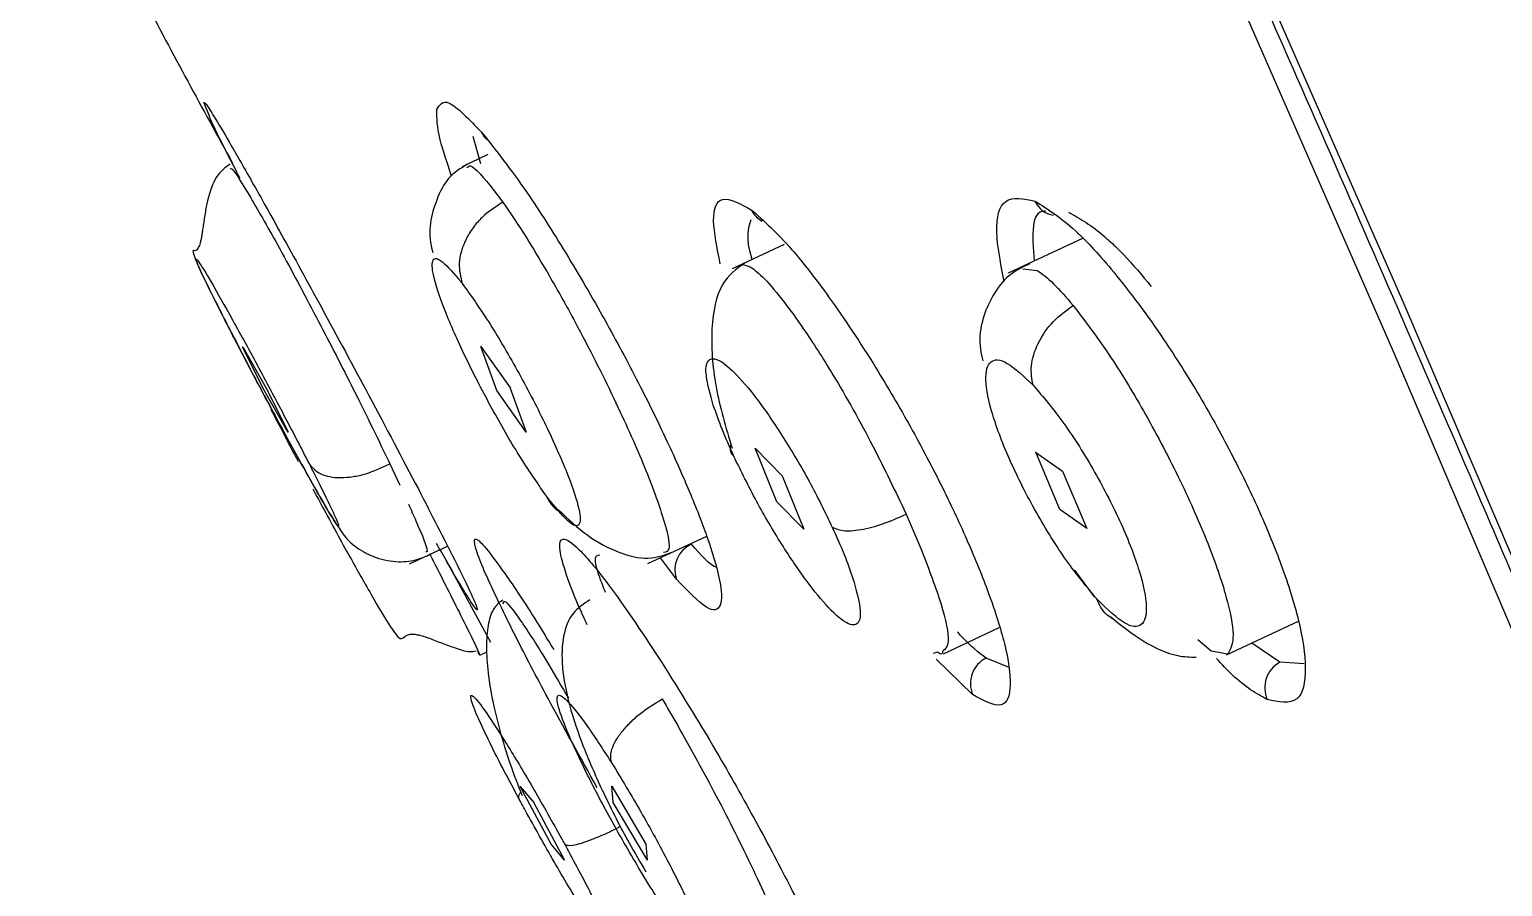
# Model space of a CAD drawing. Header units: millimetres. Extents: x 14183 to 14777, y -4239 to -3399.
# Drawn here: x 14651.878 to 14654.568, y -3745.988 to -3744.423 of the extents above; entities that cross this region are included whole.
import ezdxf

# ---------------------------------------------------------------- set-up
doc = ezdxf.new("R2010")
doc.units = ezdxf.units.MM
doc.header["$LTSCALE"] = 0.1
doc.layers.get('0').update_dxf_attribs({"lineweight": 15})

msp = doc.modelspace()

# ---------------------------------------------------------------- linework, layer by layer
at = {"linetype": 'Continuous', "lineweight": 25}
for p, q in [((14652.2061, -3744.5794), (14652.1965, -3744.5562)), ((14652.7023, -3744.6679), (14652.6883, -3744.6184)), ((14652.7154, -3744.6512), (14652.6681, -3744.6734)), ((14652.7252, -3744.7146), (14652.7426, -3744.7381)), ((14653.801, -3744.8043), (14653.6651, -3744.8679)), ((14653.2563, -3744.8154), (14653.1615, -3744.8598)), ((14653.6922, -3744.86), (14653.7186, -3744.8626)), ((14652.3052, -3745.0781), (14652.2675, -3745.002)), ((14652.2676, -3745.002), (14652.3129, -3745.0821)), ((14652.7023, -3745.0013), (14652.7563, -3745.0776)), ((14652.7316, -3745.0817), (14652.7025, -3745.0014)), ((14652.7562, -3745.0775), (14652.7854, -3745.1578)), ((14652.3505, -3745.1583), (14652.3052, -3745.0781)), ((14652.3127, -3745.0818), (14652.3505, -3745.1582)), ((14652.7854, -3745.1578), (14652.7316, -3745.0817)), ((14652.5337, -3745.2104), (14652.5362, -3745.2157)), ((14653.2427, -3745.285), (14653.203, -3745.1874)), ((14653.2037, -3745.188), (14653.2533, -3745.2383)), ((14653.7154, -3745.1947), (14653.7647, -3745.2291)), ((14653.7598, -3745.2993), (14653.7156, -3745.1947)), ((14652.5362, -3745.2157), (14652.5547, -3745.2549)), ((14653.2528, -3745.2378), (14653.2923, -3745.335)), ((14653.7647, -3745.229), (14653.809, -3745.3337)), ((14653.2924, -3745.3352), (14653.2427, -3745.285)), ((14653.4789, -3745.3076), (14653.5078, -3745.3747)), ((14653.8089, -3745.3337), (14653.7596, -3745.2992)), ((14652.5724, -3745.3985), (14652.6417, -3745.3661)), ((14653.0073, -3745.3979), (14653.1148, -3745.3476)), ((14652.6388, -3745.3908), (14652.7199, -3745.5414)), ((14653.0595, -3745.4261), (14653.0302, -3745.3872)), ((14653.7865, -3745.4102), (14653.8223, -3745.4585)), ((14654.0641, -3745.5644), (14654.1952, -3745.503)), ((14653.5474, -3745.5624), (14653.6491, -3745.5148)), ((14652.7006, -3745.5653), (14652.7135, -3745.5592)), ((14653.5289, -3745.5616), (14653.5366, -3745.5592)), ((14654.0358, -3745.5579), (14654.0113, -3745.5374)), ((14654.0664, -3745.563), (14654.0358, -3745.5579)), ((14654.1613, -3745.578), (14654.1099, -3745.543)), ((14653.6004, -3745.6372), (14653.5336, -3745.5725)), ((14653.6669, -3745.5877), (14653.6249, -3745.5703)), ((14654.2054, -3745.5809), (14654.1613, -3745.578)), ((14652.7743, -3745.8049), (14652.799, -3745.8341)), ((14652.8307, -3745.9103), (14652.7743, -3745.8049)), ((14652.9413, -3745.8043), (14653.0039, -3745.9101)), ((14652.9441, -3745.834), (14652.9416, -3745.8046)), ((14652.7987, -3745.8338), (14652.8554, -3745.9396)), ((14653.0065, -3745.9395), (14652.9441, -3745.834)), ((14652.8553, -3745.9396), (14652.8307, -3745.9102)), ((14653.0038, -3745.91), (14653.0064, -3745.9394))]:
    msp.add_line(p, q, dxfattribs=at)
at = {"linetype": 'Continuous', "lineweight": 25, "flags": 128}
for points in [[(14656.3231, -3750.7288), (14656.354, -3750.6999), (14656.3816, -3750.5857), (14656.3714, -3750.3934), (14656.3235, -3750.1248), (14656.2385, -3749.7826), (14656.117, -3749.37), (14655.9603, -3748.891), (14655.7699, -3748.3503), (14655.5475, -3747.7529), (14655.2955, -3747.1048), (14655.0161, -3746.4121), (14654.7121, -3745.6815), (14654.3864, -3744.92), (14654.0421, -3744.135)], [(14656.2625, -3750.7136), (14656.2775, -3750.7036), (14656.3165, -3750.6113), (14656.3167, -3750.4384), (14656.2781, -3750.1865), (14656.2012, -3749.8582), (14656.0866, -3749.4568), (14655.9355, -3748.9862), (14655.7495, -3748.4511), (14655.5303, -3747.8568), (14655.2801, -3747.2092), (14655.0014, -3746.5148), (14654.6971, -3745.7805), (14654.37, -3745.0136), (14654.0235, -3744.2216)]]:
    msp.add_lwpolyline(points, dxfattribs=at)
at = {"linetype": 'Continuous', "lineweight": 25}
for centre, radius, start, end in [((14652.7355, -3744.5975), 0.0341, 202.1809, 230.9958), ((14653.2343, -3744.7353), 0.0414, 203.4174, 243.6819), ((14653.7541, -3744.7185), 0.0436, 203.5945, 261.5985), ((14653.1755, -3745.1878), 0.0181, 161.0972, 232.4992), ((14653.1081, -3745.4094), 0.0514, 114.4421, 198.9546), ((14653.6486, -3745.6169), 0.0523, 117.0134, 202.8167), ((14654.1863, -3745.6244), 0.0526, 118.3273, 204.413)]:
    msp.add_arc(centre, radius, start, end, dxfattribs=at)
for points, knots in [([(14648.5559, -3732.8562), (14648.6046, -3732.8717), (14648.7027, -3732.9031), (14648.9642, -3733.1788), (14649.3365, -3733.6804), (14649.8394, -3734.4633), (14650.4328, -3735.4752), (14651.0928, -3736.6692), (14651.8098, -3738.034), (14652.5524, -3739.5056), (14653.3122, -3741.0691), (14654.0537, -3742.6524), (14654.7709, -3744.2383), (14655.4278, -3745.7548), (14656.0201, -3747.1848), (14656.519, -3748.4633), (14656.9215, -3749.575), (14657.2083, -3750.4723), (14657.3688, -3751.1362), (14657.4137, -3751.5523), (14657.3403, -3751.6068), (14657.3073, -3751.6313)], [0, 0, 0, 0, 0.04229, 0.08533, 0.138911, 0.194045, 0.247626, 0.302761, 0.356342, 0.411476, 0.465057, 0.520191, 0.573772, 0.628906, 0.682487, 0.737622, 0.791202, 0.846337, 0.899918, 0.955052, 1, 1, 1, 1]), ([(14656.3491, -3750.8448), (14656.3579, -3750.8421), (14656.3882, -3750.8329), (14656.4095, -3750.7632), (14656.4158, -3750.6408), (14656.3994, -3750.4697), (14656.3517, -3750.2148), (14656.2611, -3749.8577), (14656.1323, -3749.4281), (14655.9717, -3748.9419), (14655.7823, -3748.407), (14655.5555, -3747.7994), (14655.328, -3747.216), (14655.098, -3746.6435), (14654.8839, -3746.1232), (14654.6691, -3745.6123), (14654.4438, -3745.0853), (14654.2193, -3744.5693), (14653.9987, -3744.0708), (14653.7787, -3743.5796), (14653.544, -3743.0622), (14653.3622, -3742.6693), (14653.2773, -3742.4856)], [0, 0, 0, 0, 0.023573, 0.08049, 0.125319, 0.173301, 0.232298, 0.300033, 0.366492, 0.424592, 0.489306, 0.552139, 0.61571, 0.658744, 0.709633, 0.753028, 0.788973, 0.840737, 0.878519, 0.908178, 0.957079, 1, 1, 1, 1]), ([(14651.9574, -3744.1018), (14652, -3744.1904), (14652.0919, -3744.3815), (14652.1942, -3744.5671), (14652.249, -3744.6666)], [0, 0, 0, 0, 0.463805, 1, 1, 1, 1]), ([(14652.1965, -3744.5562), (14652.1973, -3744.556), (14652.1988, -3744.5556), (14652.2146, -3744.58), (14652.2422, -3744.6265), (14652.2838, -3744.6992), (14652.3407, -3744.8009), (14652.4141, -3744.9348), (14652.5039, -3745.1012), (14652.559, -3745.2061), (14652.5883, -3745.2617)], [0, 0, 0, 0, 0.089865, 0.18685, 0.29096, 0.402177, 0.520551, 0.659696, 0.819533, 1, 1, 1, 1]), ([(14652.6221, -3744.5691), (14652.6272, -3744.5604), (14652.638, -3744.542), (14652.6811, -3744.5867), (14652.7039, -3744.6104)], [0, 0, 0, 0, 0.469655, 1, 1, 1, 1]), ([(14652.2628, -3744.6947), (14652.2551, -3744.6797), (14652.2303, -3744.6315), (14652.2113, -3744.5925), (14652.207, -3744.5818), (14652.2061, -3744.5794)], [0, 0, 0, 0, 0.260156, 0.837028, 1, 1, 1, 1]), ([(14652.6491, -3744.6906), (14652.641, -3744.6666), (14652.6221, -3744.6107), (14652.6221, -3744.5842), (14652.6221, -3744.5691)], [0, 0, 0, 0, 0.428576, 1, 1, 1, 1]), ([(14652.7039, -3744.6104), (14652.7304, -3744.6439), (14652.7766, -3744.7024), (14652.8572, -3744.8288), (14652.9272, -3744.9487), (14652.9902, -3745.0666), (14653.0427, -3745.1735), (14653.0851, -3745.2689), (14653.1194, -3745.3572), (14653.1419, -3745.4335), (14653.1433, -3745.4815), (14653.1188, -3745.4879), (14653.0797, -3745.4472), (14653.0595, -3745.4261)], [0, 0, 0, 0, 0.120629, 0.210668, 0.298159, 0.376484, 0.451834, 0.522721, 0.593596, 0.684227, 0.782174, 0.887413, 1, 1, 1, 1]), ([(14652.2446, -3744.6687), (14652.2356, -3744.6751), (14652.2185, -3744.687), (14652.2057, -3744.7234), (14652.1991, -3744.7564), (14652.1962, -3744.7757), (14652.1942, -3744.7897), (14652.1929, -3744.7985), (14652.1915, -3744.8062), (14652.1901, -3744.8125), (14652.1885, -3744.8174), (14652.1818, -3744.8307), (14652.1742, -3744.8201), (14652.1795, -3744.8399), (14652.1987, -3744.8809), (14652.2188, -3744.9209), (14652.2295, -3744.9422)], [0, 0, 0, 0, 0.12578, 0.237045, 0.282055, 0.318035, 0.33279, 0.345726, 0.357598, 0.369379, 0.382211, 0.39705, 0.553207, 0.736645, 0.859905, 1, 1, 1, 1]), ([(14652.6781, -3744.6688), (14652.6656, -3744.6763), (14652.6417, -3744.6907), (14652.6164, -3744.7419), (14652.6038, -3744.7928), (14652.6142, -3744.8279), (14652.6148, -3744.8299)], [0, 0, 0, 0, 0.276354, 0.534454, 0.97357, 1, 1, 1, 1]), ([(14652.6769, -3744.6755), (14652.6786, -3744.6733), (14652.6847, -3744.6657), (14652.7084, -3744.6943), (14652.7252, -3744.7146)], [0, 0, 0, 0, 0.289856, 1, 1, 1, 1]), ([(14652.2446, -3744.6775), (14652.2455, -3744.6766), (14652.248, -3744.6739), (14652.2802, -3744.7255), (14652.3334, -3744.8188), (14652.3996, -3744.9426), (14652.4573, -3745.0547), (14652.5017, -3745.1438), (14652.5227, -3745.1876), (14652.5337, -3745.2104)], [0, 0, 0, 0, 0.100871, 0.274234, 0.453288, 0.636204, 0.802164, 0.897181, 1, 1, 1, 1]), ([(14653.6578, -3744.8826), (14653.6516, -3744.8503), (14653.6384, -3744.7817), (14653.6553, -3744.7235), (14653.6939, -3744.7317), (14653.7142, -3744.736)], [0, 0, 0, 0, 0.296979, 0.631319, 1, 1, 1, 1]), ([(14652.7426, -3744.7381), (14652.7293, -3744.7466), (14652.7088, -3744.7596), (14652.6877, -3744.7845), (14652.6747, -3744.8055), (14652.6662, -3744.8275), (14652.6608, -3744.8558), (14652.6655, -3744.8746), (14652.6685, -3744.8867)], [0, 0, 0, 0, 0.239402, 0.368346, 0.500029, 0.631686, 0.76061, 1, 1, 1, 1]), ([(14652.7426, -3744.7381), (14652.7564, -3744.7582), (14652.7812, -3744.7947), (14652.8269, -3744.8708), (14652.8826, -3744.9699), (14652.9456, -3745.0946), (14653.0017, -3745.2195), (14653.0374, -3745.3164), (14653.0512, -3745.3754), (14653.0406, -3745.3769), (14653.0362, -3745.3776)], [0, 0, 0, 0, 0.104524, 0.189433, 0.299984, 0.455455, 0.598549, 0.743044, 0.893114, 1, 1, 1, 1]), ([(14653.1395, -3744.8503), (14653.1338, -3744.8217), (14653.1217, -3744.7615), (14653.1389, -3744.7206), (14653.1766, -3744.741), (14653.1963, -3744.7517)], [0, 0, 0, 0, 0.300566, 0.633886, 1, 1, 1, 1]), ([(14653.1963, -3744.7517), (14653.2196, -3744.7725), (14653.2611, -3744.8096), (14653.3418, -3744.9142), (14653.4171, -3745.0274), (14653.4878, -3745.1481), (14653.5451, -3745.2572), (14653.5935, -3745.3605), (14653.6334, -3745.4592), (14653.6628, -3745.5524), (14653.6733, -3745.6275), (14653.6572, -3745.6685), (14653.6199, -3745.648), (14653.6004, -3745.6372)], [0, 0, 0, 0, 0.111021, 0.197934, 0.298781, 0.374954, 0.451227, 0.522127, 0.592988, 0.678575, 0.774949, 0.882081, 1, 1, 1, 1]), ([(14653.7133, -3744.8453), (14653.7114, -3744.8222), (14653.7079, -3744.7781), (14653.7199, -3744.753), (14653.7325, -3744.754), (14653.7331, -3744.754)], [0, 0, 0, 0, 0.513093, 0.976179, 1, 1, 1, 1]), ([(14653.7142, -3744.736), (14653.7375, -3744.7506), (14653.7793, -3744.7768), (14653.8625, -3744.868), (14653.9414, -3744.9741), (14654.0159, -3745.092), (14654.0755, -3745.2001), (14654.1263, -3745.3054), (14654.168, -3745.4079), (14654.1995, -3745.5087), (14654.2124, -3745.5977), (14654.1979, -3745.6588), (14654.1589, -3745.6505), (14654.1383, -3745.6461)], [0, 0, 0, 0, 0.108633, 0.194825, 0.299319, 0.374763, 0.450162, 0.520784, 0.591356, 0.673529, 0.769054, 0.877869, 1, 1, 1, 1]), ([(14653.1978, -3744.8427), (14653.1976, -3744.842), (14653.1856, -3744.802), (14653.1907, -3744.7856), (14653.1958, -3744.7695)], [0, 0, 0, 0, 0.019705, 1, 1, 1, 1]), ([(14653.7759, -3744.7565), (14653.7966, -3744.7683), (14653.8234, -3744.7836), (14653.8604, -3744.8183), (14653.8882, -3744.8458), (14653.9096, -3744.8715), (14653.9265, -3744.8918)], [0, 0, 0, 0, 0.483826, 0.627417, 0.704793, 1, 1, 1, 1]), ([(14652.2285, -3744.9402), (14652.2166, -3744.9165), (14652.1935, -3744.8703), (14652.1802, -3744.8394), (14652.1848, -3744.842), (14652.2082, -3744.8802), (14652.2476, -3744.9499), (14652.2961, -3745.0387), (14652.3467, -3745.1338), (14652.3751, -3745.1888), (14652.3893, -3745.2164)], [0, 0, 0, 0, 0.129904, 0.253097, 0.374834, 0.500548, 0.62927, 0.755198, 0.877036, 1, 1, 1, 1]), ([(14652.8205, -3745.2722), (14652.8047, -3745.2494), (14652.7739, -3745.2049), (14652.7221, -3745.1151), (14652.6749, -3745.0238), (14652.6369, -3744.9388), (14652.6146, -3744.8741), (14652.6117, -3744.8405), (14652.6265, -3744.8385), (14652.6494, -3744.8641), (14652.6609, -3744.8771)], [0, 0, 0, 0, 0.12904, 0.251835, 0.374265, 0.500609, 0.628873, 0.753959, 0.875845, 1, 1, 1, 1]), ([(14653.1845, -3744.8493), (14653.1692, -3744.8599), (14653.1382, -3744.8814), (14653.1232, -3744.951), (14653.124, -3745.0189), (14653.1325, -3745.0916), (14653.1498, -3745.1493), (14653.1611, -3745.187)], [0, 0, 0, 0, 0.252138, 0.508579, 0.637124, 0.762924, 1, 1, 1, 1]), ([(14653.1792, -3744.8519), (14653.1841, -3744.8527), (14653.1943, -3744.8542), (14653.2203, -3744.8767), (14653.2534, -3744.9155), (14653.2958, -3744.9744), (14653.3511, -3745.0605), (14653.4185, -3745.1804), (14653.4593, -3745.2663), (14653.4789, -3745.3076)], [0, 0, 0, 0, 0.1039032, 0.219717, 0.3511814, 0.4603721, 0.6113683, 0.8133981, 1, 1, 1, 1]), ([(14653.7046, -3744.8503), (14653.6898, -3744.8575), (14653.6614, -3744.8712), (14653.6271, -3744.9223), (14653.6074, -3744.9792), (14653.6174, -3745.0208), (14653.6191, -3745.028)], [0, 0, 0, 0, 0.262877, 0.505517, 0.913734, 1, 1, 1, 1]), ([(14652.6609, -3744.8771), (14652.6621, -3744.8786), (14652.6646, -3744.8817), (14652.6672, -3744.885), (14652.6685, -3744.8867)], [0, 0, 0, 0, 0.498344, 1, 1, 1, 1]), ([(14652.6685, -3744.8867), (14652.6839, -3744.9082), (14652.7148, -3744.9513), (14652.7695, -3745.0443), (14652.8202, -3745.1414), (14652.8602, -3745.2304), (14652.8832, -3745.2973), (14652.8856, -3745.3313), (14652.8679, -3745.3301), (14652.8419, -3745.2989), (14652.8288, -3745.2833)], [0, 0, 0, 0, 0.125077, 0.250369, 0.375363, 0.50011, 0.624759, 0.749557, 0.874651, 1, 1, 1, 1]), ([(14653.7186, -3744.8626), (14653.7279, -3744.8695), (14653.7466, -3744.8831), (14653.7715, -3744.912), (14653.784, -3744.9265)], [0, 0, 0, 0, 0.4999687, 1, 1, 1, 1]), ([(14652.2255, -3744.9345), (14652.2395, -3744.9617), (14652.2677, -3745.017), (14652.3205, -3745.1165), (14652.3696, -3745.2067), (14652.4146, -3745.2873), (14652.444, -3745.3357), (14652.4624, -3745.3595), (14652.4846, -3745.3746), (14652.4969, -3745.381), (14652.5096, -3745.3864), (14652.527, -3745.3918), (14652.5537, -3745.3956), (14652.5771, -3745.3935), (14652.6005, -3745.3857), (14652.6097, -3745.3808), (14652.6141, -3745.3786)], [0, 0, 0, 0, 0.132751, 0.26965, 0.406205, 0.527175, 0.698639, 0.79691, 0.827917, 0.841277, 0.854139, 0.880221, 0.907851, 0.960689, 0.981535, 1, 1, 1, 1]), ([(14652.3999, -3745.2373), (14652.4111, -3745.2597), (14652.4334, -3745.3047), (14652.4455, -3745.3334), (14652.4387, -3745.3268), (14652.4128, -3745.2838), (14652.3721, -3745.2113), (14652.3226, -3745.1204), (14652.2707, -3745.0227), (14652.2426, -3744.9677), (14652.2285, -3744.9402)], [0, 0, 0, 0, 0.124867, 0.2502, 0.37524, 0.500016, 0.624695, 0.749513, 0.87462, 1, 1, 1, 1]), ([(14653.7106, -3745.072), (14653.7087, -3745.0607), (14653.7047, -3745.0369), (14653.7181, -3744.9951), (14653.7451, -3744.9546), (14653.7713, -3744.9357), (14653.784, -3744.9265)], [0, 0, 0, 0, 0.232883, 0.488853, 0.751061, 1, 1, 1, 1]), ([(14653.784, -3744.9265), (14653.8067, -3744.9565), (14653.849, -3745.0123), (14653.9185, -3745.1275), (14653.9806, -3745.2462), (14654.0325, -3745.3635), (14654.0661, -3745.4618), (14654.0807, -3745.536), (14654.0713, -3745.5539), (14654.0664, -3745.563)], [0, 0, 0, 0, 0.155651, 0.289124, 0.433583, 0.573911, 0.714536, 0.854401, 1, 1, 1, 1]), ([(14653.1269, -3745.1084), (14653.1215, -3745.0893), (14653.111, -3745.0516), (14653.1149, -3745.0241), (14653.1326, -3745.0214), (14653.1639, -3745.0454), (14653.2061, -3745.0949), (14653.2544, -3745.1653), (14653.3036, -3745.2483), (14653.3307, -3745.3038), (14653.3441, -3745.3315)], [0, 0, 0, 0, 0.125391, 0.247113, 0.367402, 0.489929, 0.61701, 0.745339, 0.872971, 1, 1, 1, 1]), ([(14653.8272, -3745.4625), (14653.8089, -3745.4406), (14653.7726, -3745.3971), (14653.7154, -3745.3051), (14653.667, -3745.2099), (14653.6338, -3745.1229), (14653.6209, -3745.0577), (14653.6302, -3745.024), (14653.6603, -3745.0248), (14653.6938, -3745.0562), (14653.7106, -3745.072)], [0, 0, 0, 0, 0.12521, 0.248561, 0.372033, 0.495662, 0.618928, 0.743084, 0.870615, 1, 1, 1, 1]), ([(14653.7106, -3745.072), (14653.7291, -3745.0937), (14653.7659, -3745.1368), (14653.8244, -3745.2299), (14653.8739, -3745.3265), (14653.9079, -3745.415), (14653.9213, -3745.4816), (14653.9115, -3745.5154), (14653.8808, -3745.5137), (14653.8473, -3745.482), (14653.8305, -3745.4661)], [0, 0, 0, 0, 0.1260786, 0.2507107, 0.3741564, 0.4973673, 0.6214019, 0.7468595, 0.8735188, 1, 1, 1, 1]), ([(14652.3192, -3745.1163), (14652.3267, -3745.1309), (14652.3417, -3745.1601), (14652.3599, -3745.1945), (14652.369, -3745.2116)], [0, 0, 0, 0, 0.499959, 1, 1, 1, 1]), ([(14653.1645, -3745.2022), (14653.1569, -3745.1852), (14653.1417, -3745.1511), (14653.1318, -3745.1226), (14653.1269, -3745.1084)], [0, 0, 0, 0, 0.499955, 1, 1, 1, 1]), ([(14653.3818, -3745.4253), (14653.3872, -3745.4446), (14653.398, -3745.4834), (14653.3932, -3745.511), (14653.3732, -3745.5112), (14653.3395, -3745.4828), (14653.2973, -3745.4314), (14653.2512, -3745.3633), (14653.2041, -3745.2834), (14653.1779, -3745.2295), (14653.1645, -3745.2022)], [0, 0, 0, 0, 0.127069, 0.254776, 0.383157, 0.50983, 0.632, 0.75227, 0.874292, 1, 1, 1, 1]), ([(14652.3893, -3745.2164), (14652.3952, -3745.2231), (14652.4044, -3745.2333), (14652.4264, -3745.2397), (14652.4464, -3745.2415), (14652.4689, -3745.2396), (14652.4994, -3745.233), (14652.5217, -3745.2225), (14652.5362, -3745.2157)], [0, 0, 0, 0, 0.237025, 0.36533, 0.496838, 0.628824, 0.75847, 1, 1, 1, 1]), ([(14652.3893, -3745.2164), (14652.3911, -3745.22), (14652.3948, -3745.2272), (14652.3982, -3745.2339), (14652.3999, -3745.2373)], [0, 0, 0, 0, 0.497569, 1, 1, 1, 1]), ([(14652.3956, -3745.2614), (14652.4024, -3745.2741), (14652.4265, -3745.3188), (14652.4594, -3745.379), (14652.4794, -3745.4142), (14652.4858, -3745.4254)], [0, 0, 0, 0, 0.212584, 0.748593, 1, 1, 1, 1]), ([(14652.5883, -3745.2617), (14652.6123, -3745.3083), (14652.6542, -3745.3896), (14652.6872, -3745.4579), (14652.6987, -3745.4857), (14652.6928, -3745.4812), (14652.673, -3745.45), (14652.6486, -3745.409), (14652.6283, -3745.3732), (14652.6215, -3745.3612)], [0, 0, 0, 0, 0.2159915, 0.3772472, 0.5340432, 0.6745099, 0.8095681, 0.9365273, 1, 1, 1, 1]), ([(14652.5703, -3745.2895), (14652.575, -3745.3), (14652.5935, -3745.3409), (14652.6081, -3745.3783), (14652.6035, -3745.3767), (14652.6018, -3745.3762)], [0, 0, 0, 0, 0.179531, 0.705449, 1, 1, 1, 1]), ([(14652.8288, -3745.2833), (14652.8274, -3745.2815), (14652.8247, -3745.2779), (14652.8219, -3745.2741), (14652.8205, -3745.2722)], [0, 0, 0, 0, 0.500111, 1, 1, 1, 1]), ([(14652.8205, -3745.2722), (14652.8257, -3745.2822), (14652.8326, -3745.2952), (14652.8458, -3745.3025), (14652.8488, -3745.3042)], [0, 0, 0, 0, 0.770282, 1, 1, 1, 1]), ([(14652.844, -3745.2999), (14652.8618, -3745.3165), (14652.8983, -3745.3506), (14652.9559, -3745.3804), (14653.0098, -3745.3923), (14653.0365, -3745.3825), (14653.0499, -3745.3776)], [0, 0, 0, 0, 0.235162, 0.484391, 0.741484, 1, 1, 1, 1]), ([(14653.3441, -3745.3315), (14653.3499, -3745.334), (14653.3621, -3745.3393), (14653.3955, -3745.337), (14653.4368, -3745.3266), (14653.465, -3745.3138), (14653.4789, -3745.3076)], [0, 0, 0, 0, 0.233241, 0.488306, 0.749779, 1, 1, 1, 1]), ([(14653.3441, -3745.3315), (14653.3518, -3745.3485), (14653.367, -3745.3825), (14653.3769, -3745.411), (14653.3818, -3745.4253)], [0, 0, 0, 0, 0.499927, 1, 1, 1, 1]), ([(14652.915, -3745.8072), (14652.884, -3745.7516), (14652.8292, -3745.653), (14652.7624, -3745.5248), (14652.7214, -3745.4407), (14652.6985, -3745.3872), (14652.689, -3745.358), (14652.692, -3745.3493), (14652.71, -3745.3662), (14652.7468, -3745.416), (14652.7899, -3745.4799), (14652.8251, -3745.5377), (14652.8357, -3745.555)], [0, 0, 0, 0, 0.143935, 0.255125, 0.378343, 0.456032, 0.539874, 0.629856, 0.725969, 0.828271, 0.948514, 1, 1, 1, 1]), ([(14652.8966, -3745.5099), (14652.8909, -3745.4975), (14652.8731, -3745.4583), (14652.8546, -3745.408), (14652.8436, -3745.3645), (14652.8502, -3745.3471), (14652.8798, -3745.3669), (14652.9399, -3745.4384), (14653.0006, -3745.5297), (14653.0328, -3745.5782)], [0, 0, 0, 0, 0.056284, 0.177146, 0.306298, 0.443608, 0.605061, 0.79054, 1, 1, 1, 1]), ([(14653.1315, -3745.4047), (14653.1314, -3745.4046), (14653.1222, -3745.4018), (14653.1044, -3745.3821), (14653.0868, -3745.3627)], [0, 0, 0, 0, 0.010174, 1, 1, 1, 1]), ([(14652.6093, -3745.3809), (14652.6127, -3745.3875), (14652.6271, -3745.4156), (14652.6484, -3745.458), (14652.6744, -3745.5097), (14652.6913, -3745.5442), (14652.7007, -3745.564), (14652.6993, -3745.562), (14652.6986, -3745.5612)], [0, 0, 0, 0, 0.0561824, 0.2402828, 0.4455157, 0.6795042, 0.863402, 1, 1, 1, 1]), ([(14652.93, -3745.4509), (14652.9262, -3745.4411), (14652.9156, -3745.4137), (14652.9082, -3745.3837), (14652.9159, -3745.3826), (14652.9198, -3745.3821)], [0, 0, 0, 0, 0.216272, 0.606882, 1, 1, 1, 1]), ([(14653.5078, -3745.3747), (14653.5205, -3745.4084), (14653.5469, -3745.4783), (14653.5607, -3745.5453), (14653.5501, -3745.5542), (14653.5454, -3745.5582)], [0, 0, 0, 0, 0.339064, 0.704312, 1, 1, 1, 1]), ([(14652.4858, -3745.4254), (14652.4932, -3745.4386), (14652.5144, -3745.4763), (14652.5369, -3745.5135), (14652.5556, -3745.5385), (14652.5589, -3745.5345), (14652.569, -3745.5272), (14652.5779, -3745.5265), (14652.5847, -3745.5273), (14652.5907, -3745.5286), (14652.5972, -3745.5304), (14652.6065, -3745.5335), (14652.6181, -3745.5378), (14652.6358, -3745.5447), (14652.6581, -3745.5528), (14652.6811, -3745.5604), (14652.6901, -3745.558), (14652.6939, -3745.557)], [0, 0, 0, 0, 0.091624, 0.262917, 0.415088, 0.621665, 0.680922, 0.701955, 0.719331, 0.727493, 0.735761, 0.753759, 0.775185, 0.80075, 0.864334, 0.942388, 1, 1, 1, 1]), ([(14652.7427, -3745.4644), (14652.7369, -3745.4685), (14652.7254, -3745.4767), (14652.7156, -3745.5046), (14652.7117, -3745.5425), (14652.7141, -3745.5897), (14652.7224, -3745.6436), (14652.7363, -3745.702), (14652.7547, -3745.7622), (14652.77, -3745.8017), (14652.7776, -3745.8212)], [0, 0, 0, 0, 0.132118, 0.262292, 0.390156, 0.5158, 0.639575, 0.761714, 0.882241, 1, 1, 1, 1]), ([(14652.7433, -3745.4711), (14652.7437, -3745.4688), (14652.745, -3745.4612), (14652.7737, -3745.4986), (14652.8156, -3745.5631), (14652.85, -3745.6227), (14652.8622, -3745.6439)], [0, 0, 0, 0, 0.151253, 0.478988, 0.81525, 1, 1, 1, 1]), ([(14652.9014, -3745.4643), (14652.8903, -3745.4715), (14652.8671, -3745.4866), (14652.851, -3745.5295), (14652.8491, -3745.5862), (14652.8625, -3745.6554), (14652.8889, -3745.7335), (14652.9266, -3745.819), (14652.9667, -3745.898), (14652.9936, -3745.9434), (14653.0039, -3745.9608)], [0, 0, 0, 0, 0.10937, 0.229467, 0.356441, 0.486989, 0.620153, 0.758427, 0.907446, 1, 1, 1, 1]), ([(14653.8305, -3745.4661), (14653.83, -3745.4655), (14653.8289, -3745.4643), (14653.8278, -3745.4631), (14653.8272, -3745.4625)], [0, 0, 0, 0, 0.500706, 1, 1, 1, 1]), ([(14653.8575, -3745.4995), (14653.853, -3745.4968), (14653.8388, -3745.4884), (14653.8319, -3745.473), (14653.8272, -3745.4625)], [0, 0, 0, 0, 0.317354, 1, 1, 1, 1]), ([(14653.8526, -3745.4954), (14653.8722, -3745.511), (14653.9126, -3745.5432), (14653.9678, -3745.5675), (14653.9973, -3745.5686), (14654.0082, -3745.569)], [0, 0, 0, 0, 0.37256, 0.7683922, 1, 1, 1, 1]), ([(14653.6249, -3745.5703), (14653.611, -3745.56), (14653.5953, -3745.5484), (14653.575, -3745.5252), (14653.5728, -3745.5226)], [0, 0, 0, 0, 0.887852, 1, 1, 1, 1]), ([(14652.6986, -3745.5612), (14652.6998, -3745.5639), (14652.7012, -3745.5669), (14652.6971, -3745.5595), (14652.6966, -3745.5586)], [0, 0, 0, 0, 0.884839, 1, 1, 1, 1]), ([(14653.5454, -3745.5582), (14653.545, -3745.5609), (14653.5442, -3745.5656), (14653.5388, -3745.5611), (14653.5365, -3745.5592)], [0, 0, 0, 0, 0.562178, 1, 1, 1, 1]), ([(14653.0328, -3745.5782), (14653.0659, -3745.6313), (14653.1238, -3745.7242), (14653.2057, -3745.8698), (14653.2687, -3745.9891), (14653.3177, -3746.09), (14653.3518, -3746.1682), (14653.3723, -3746.2254), (14653.3802, -3746.2641), (14653.3704, -3746.2761), (14653.337, -3746.25), (14653.2956, -3746.1956), (14653.2742, -3746.1675)], [0, 0, 0, 0, 0.135978, 0.23747, 0.336019, 0.424243, 0.509132, 0.589025, 0.66889, 0.771026, 0.881396, 1, 1, 1, 1]), ([(14654.1383, -3745.6461), (14654.1185, -3745.6352), (14654.0912, -3745.6202), (14654.0553, -3745.5817), (14654.0455, -3745.5712)], [0, 0, 0, 0, 0.727229, 1, 1, 1, 1]), ([(14652.7736, -3745.8303), (14652.7578, -3745.8006), (14652.727, -3745.7427), (14652.696, -3745.6778), (14652.6814, -3745.6399), (14652.6859, -3745.6349), (14652.7096, -3745.665), (14652.7484, -3745.7248), (14652.7966, -3745.8049), (14652.8299, -3745.8644), (14652.8468, -3745.8944)], [0, 0, 0, 0, 0.129038, 0.251841, 0.374263, 0.500604, 0.628862, 0.753952, 0.875843, 1, 1, 1, 1]), ([(14652.9938, -3745.9588), (14652.9762, -3745.9288), (14652.942, -3745.8703), (14652.8956, -3745.7817), (14652.8606, -3745.7071), (14652.841, -3745.6543), (14652.8408, -3745.6327), (14652.8598, -3745.6461), (14652.8941, -3745.689), (14652.925, -3745.7367), (14652.9405, -3745.7606)], [0, 0, 0, 0, 0.128578, 0.251041, 0.373434, 0.500111, 0.629057, 0.75482, 0.876746, 1, 1, 1, 1]), ([(14652.9405, -3745.7606), (14652.9398, -3745.753), (14652.9388, -3745.7413), (14652.9484, -3745.7211), (14652.9598, -3745.7045), (14652.9752, -3745.6876), (14652.9987, -3745.6664), (14653.0198, -3745.6535), (14653.0335, -3745.6451)], [0, 0, 0, 0, 0.237054, 0.365399, 0.496843, 0.628847, 0.758443, 1, 1, 1, 1]), ([(14653.0335, -3745.6451), (14653.0429, -3745.6611), (14653.068, -3745.7039), (14653.1182, -3745.7947), (14653.1703, -3745.8953), (14653.2117, -3745.9818), (14653.2462, -3746.0588), (14653.2767, -3746.1367), (14653.2776, -3746.1585), (14653.2781, -3746.1697)], [0, 0, 0, 0, 0.078194, 0.208995, 0.400585, 0.508234, 0.610938, 0.800708, 1, 1, 1, 1]), ([(14652.9405, -3745.7606), (14652.9428, -3745.7643), (14652.9475, -3745.7718), (14652.9522, -3745.7795), (14652.9546, -3745.7834)], [0, 0, 0, 0, 0.4979283, 1, 1, 1, 1]), ([(14652.9546, -3745.7834), (14652.9724, -3745.8134), (14653.0082, -3745.8735), (14653.0586, -3745.9685), (14653.097, -3746.0493), (14653.1178, -3746.105), (14653.118, -3746.1271), (14653.0975, -3746.1121), (14653.0596, -3746.0634), (14653.0256, -3746.01), (14653.0086, -3745.9832)], [0, 0, 0, 0, 0.124869, 0.250199, 0.375242, 0.500025, 0.62471, 0.749526, 0.874634, 1, 1, 1, 1]), ([(14652.7736, -3745.8303), (14652.7719, -3745.8269), (14652.77, -3745.8229), (14652.7748, -3745.816), (14652.7754, -3745.8151)], [0, 0, 0, 0, 0.871091, 1, 1, 1, 1]), ([(14652.7833, -3745.8481), (14652.7816, -3745.8451), (14652.7784, -3745.8391), (14652.7752, -3745.8332), (14652.7736, -3745.8303)], [0, 0, 0, 0, 0.500054, 1, 1, 1, 1]), ([(14652.8563, -3745.9117), (14652.8728, -3745.9425), (14652.906, -3746.0042), (14652.9411, -3746.0765), (14652.9582, -3746.1192), (14652.9541, -3746.1254), (14652.9295, -3746.0943), (14652.8884, -3746.0306), (14652.8363, -3745.9436), (14652.801, -3745.8799), (14652.7833, -3745.8481)], [0, 0, 0, 0, 0.1250828, 0.2503697, 0.3753674, 0.5001074, 0.624755, 0.7495552, 0.8746375, 1, 1, 1, 1]), ([(14652.9577, -3745.8776), (14652.9522, -3745.8805), (14652.9393, -3745.8874), (14652.9198, -3745.896), (14652.9, -3745.9041), (14652.8832, -3745.9097), (14652.8655, -3745.9141), (14652.8599, -3745.9127), (14652.8563, -3745.9117)], [0, 0, 0, 0, 0.110137, 0.260945, 0.415002, 0.569047, 0.719917, 1, 1, 1, 1]), ([(14652.8468, -3745.8944), (14652.8484, -3745.8973), (14652.8515, -3745.9031), (14652.8547, -3745.9088), (14652.8563, -3745.9117)], [0, 0, 0, 0, 0.498353, 1, 1, 1, 1]), ([(14653.0086, -3745.9832), (14653.0061, -3745.9792), (14653.0012, -3745.9712), (14652.9963, -3745.963), (14652.9938, -3745.9588)], [0, 0, 0, 0, 0.4997726, 1, 1, 1, 1])]:
    msp.add_open_spline(points, degree=3, knots=knots, dxfattribs=at)

doc.saveas('drawing.dxf')
